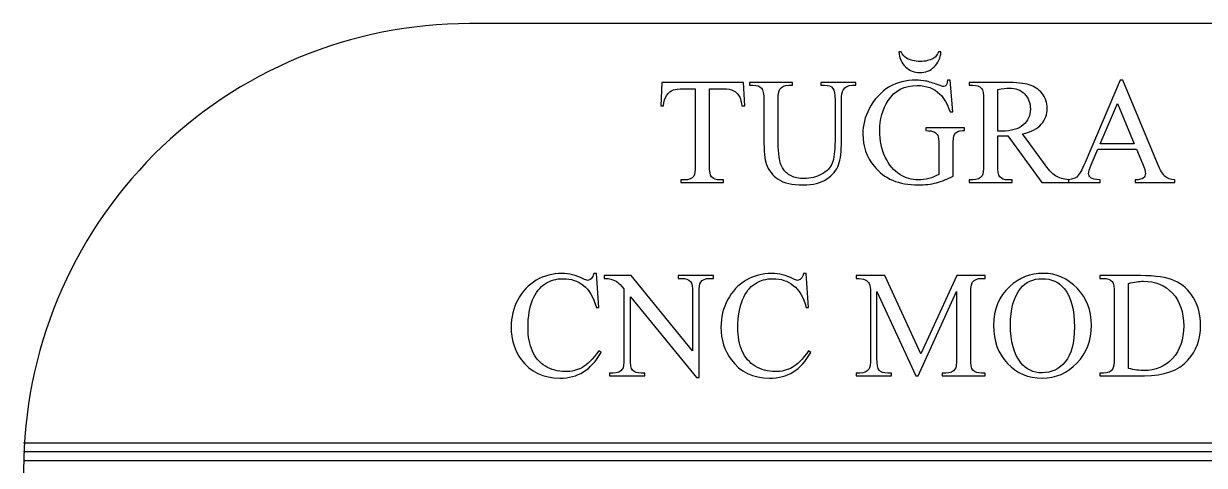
# Model space of a CAD drawing. Header units: millimetres. Extents: x 2553 to 3943, y 1218 to 3318.
# Drawn here: x 2553 to 3215, y 3071 to 3318 of the extents above; entities that cross this region are included whole.
import ezdxf

# ---------------------------------------------------------------- set-up
doc = ezdxf.new("R2010")
doc.units = ezdxf.units.MM
doc.layers.add('Katman 1', color=7, linetype='Continuous')

msp = doc.modelspace()

# ---------------------------------------------------------------- linework, layer by layer
for p, q in [((3943.43, 3083.25), (2553.43, 3083.25)), ((3943.43, 3078.25), (2553.43, 3078.25)), ((3943.43, 3073.25), (2553.43, 3073.25)), ((3943.43, 3073.25), (2553.43, 3073.25))]:
    msp.add_line(p, q)
msp.add_lwpolyline([(3943.43, 3068.25, 0.414214), (3693.43, 3318.25), (2803.43, 3318.25, 0.414214), (2553.43, 3068.25), (2553.43, 1218.25), (3943.43, 1218.25)], format="xyb", close=True)
at = {"layer": 'Katman 1', "color": 1}
for points, knots in [([(3043.99, 3302.4), (3043.99, 3302.4), (3045.26, 3302.4), (3045.26, 3302.4), (3046.16, 3300.72), (3047.22, 3299.53), (3048.4, 3298.84), (3050.38, 3297.66), (3052.88, 3297.06), (3055.88, 3297.06), (3058.89, 3297.06), (3061.36, 3297.64), (3063.32, 3298.8), (3064.73, 3299.6), (3065.7, 3300.8), (3066.26, 3302.4), (3066.26, 3302.4), (3067.61, 3302.4), (3067.61, 3302.4), (3067.36, 3298.97), (3066.1, 3296.19), (3063.83, 3294.03), (3061.56, 3291.87), (3058.89, 3290.8), (3055.8, 3290.8), (3052.74, 3290.8), (3050.08, 3291.87), (3047.83, 3294.01), (3045.57, 3296.15), (3044.28, 3298.94), (3043.99, 3302.4)], [0, 0, 0, 0, 0.1, 0.1, 0.1, 0.2, 0.2, 0.2, 0.3, 0.3, 0.3, 0.4, 0.4, 0.4, 0.5, 0.5, 0.5, 0.6, 0.6, 0.6, 0.7, 0.7, 0.7, 0.8, 0.8, 0.8, 0.9, 0.9, 0.9, 1, 1, 1, 1]), ([(2957.03, 3285.29), (2957.03, 3285.29), (2957.63, 3272.1), (2957.63, 3272.1), (2957.63, 3272.1), (2956.06, 3272.1), (2956.06, 3272.1), (2955.75, 3274.41), (2955.34, 3276.08), (2954.82, 3277.07), (2953.96, 3278.66), (2952.83, 3279.85), (2951.4, 3280.59), (2949.98, 3281.36), (2948.12, 3281.74), (2945.8, 3281.74), (2945.8, 3281.74), (2937.9, 3281.74), (2937.9, 3281.74), (2937.9, 3281.74), (2937.9, 3238.9), (2937.9, 3238.9), (2937.9, 3235.44), (2938.27, 3233.28), (2939.01, 3232.42), (2940.06, 3231.26), (2941.67, 3230.68), (2943.84, 3230.68), (2943.84, 3230.68), (2945.77, 3230.68), (2945.77, 3230.68), (2945.77, 3230.68), (2945.77, 3229.16), (2945.77, 3229.16), (2945.77, 3229.16), (2921.9, 3229.16), (2921.9, 3229.16), (2921.9, 3229.16), (2921.9, 3230.68), (2921.9, 3230.68), (2921.9, 3230.68), (2923.92, 3230.68), (2923.92, 3230.68), (2926.31, 3230.68), (2928.01, 3231.4), (2929.02, 3232.84), (2929.63, 3233.73), (2929.94, 3235.75), (2929.94, 3238.9), (2929.94, 3238.9), (2929.94, 3281.74), (2929.94, 3281.74), (2929.94, 3281.74), (2923.21, 3281.74), (2923.21, 3281.74), (2920.59, 3281.74), (2918.72, 3281.54), (2917.62, 3281.16), (2916.18, 3280.64), (2914.97, 3279.64), (2913.94, 3278.14), (2912.92, 3276.66), (2912.32, 3274.64), (2912.12, 3272.1), (2912.12, 3272.1), (2910.55, 3272.1), (2910.55, 3272.1), (2910.55, 3272.1), (2911.15, 3285.29), (2911.15, 3285.29), (2911.15, 3285.29), (2957.03, 3285.29), (2957.03, 3285.29)], [0, 0, 0, 0, 0.041667, 0.041667, 0.041667, 0.083333, 0.083333, 0.083333, 0.125, 0.125, 0.125, 0.166667, 0.166667, 0.166667, 0.208333, 0.208333, 0.208333, 0.25, 0.25, 0.25, 0.291667, 0.291667, 0.291667, 0.333333, 0.333333, 0.333333, 0.375, 0.375, 0.375, 0.416667, 0.416667, 0.416667, 0.458333, 0.458333, 0.458333, 0.5, 0.5, 0.5, 0.541667, 0.541667, 0.541667, 0.583333, 0.583333, 0.583333, 0.625, 0.625, 0.625, 0.666667, 0.666667, 0.666667, 0.708333, 0.708333, 0.708333, 0.75, 0.75, 0.75, 0.791667, 0.791667, 0.791667, 0.833333, 0.833333, 0.833333, 0.875, 0.875, 0.875, 0.916667, 0.916667, 0.916667, 0.958333, 0.958333, 0.958333, 1, 1, 1, 1]), ([(3000.2, 3283.77), (3000.2, 3283.77), (3000.2, 3285.29), (3000.2, 3285.29), (3000.2, 3285.29), (3019.93, 3285.29), (3019.93, 3285.29), (3019.93, 3285.29), (3019.93, 3283.77), (3019.93, 3283.77), (3019.93, 3283.77), (3017.83, 3283.77), (3017.83, 3283.77), (3015.62, 3283.77), (3013.93, 3282.85), (3012.75, 3281), (3012.17, 3280.14), (3011.88, 3278.17), (3011.88, 3275.05), (3011.88, 3275.05), (3011.88, 3252.3), (3011.88, 3252.3), (3011.88, 3246.67), (3011.33, 3242.31), (3010.22, 3239.21), (3009.1, 3236.1), (3006.9, 3233.44), (3003.64, 3231.22), (3000.38, 3229), (2995.95, 3227.89), (2990.34, 3227.89), (2984.23, 3227.89), (2979.58, 3228.95), (2976.42, 3231.08), (2973.25, 3233.2), (2971, 3236.06), (2969.69, 3239.64), (2968.8, 3242.1), (2968.37, 3246.7), (2968.37, 3253.46), (2968.37, 3253.46), (2968.37, 3275.39), (2968.37, 3275.39), (2968.37, 3278.83), (2967.89, 3281.09), (2966.94, 3282.16), (2965.99, 3283.23), (2964.46, 3283.77), (2962.34, 3283.77), (2962.34, 3283.77), (2960.24, 3283.77), (2960.24, 3283.77), (2960.24, 3283.77), (2960.24, 3285.29), (2960.24, 3285.29), (2960.24, 3285.29), (2984.45, 3285.29), (2984.45, 3285.29), (2984.45, 3285.29), (2984.45, 3283.77), (2984.45, 3283.77), (2984.45, 3283.77), (2982.31, 3283.77), (2982.31, 3283.77), (2979.99, 3283.77), (2978.34, 3283.04), (2977.35, 3281.58), (2976.66, 3280.59), (2976.32, 3278.52), (2976.32, 3275.39), (2976.32, 3275.39), (2976.32, 3250.93), (2976.32, 3250.93), (2976.32, 3248.76), (2976.52, 3246.26), (2976.92, 3243.44), (2977.33, 3240.63), (2978.05, 3238.44), (2979.09, 3236.86), (2980.15, 3235.3), (2981.66, 3234), (2983.62, 3232.97), (2985.6, 3231.95), (2988.01, 3231.45), (2990.87, 3231.45), (2994.54, 3231.45), (2997.83, 3232.25), (3000.72, 3233.84), (3003.62, 3235.44), (3005.59, 3237.5), (3006.65, 3239.98), (3007.71, 3242.48), (3008.24, 3246.71), (3008.24, 3252.67), (3008.24, 3252.67), (3008.24, 3275.39), (3008.24, 3275.39), (3008.24, 3278.89), (3007.86, 3281.07), (3007.09, 3281.95), (3006.01, 3283.16), (3004.42, 3283.77), (3002.3, 3283.77), (3002.3, 3283.77), (3000.2, 3283.77), (3000.2, 3283.77)], [0, 0, 0, 0, 0.028571, 0.028571, 0.028571, 0.057143, 0.057143, 0.057143, 0.085714, 0.085714, 0.085714, 0.114286, 0.114286, 0.114286, 0.142857, 0.142857, 0.142857, 0.171429, 0.171429, 0.171429, 0.2, 0.2, 0.2, 0.228571, 0.228571, 0.228571, 0.257143, 0.257143, 0.257143, 0.285714, 0.285714, 0.285714, 0.314286, 0.314286, 0.314286, 0.342857, 0.342857, 0.342857, 0.371429, 0.371429, 0.371429, 0.4, 0.4, 0.4, 0.428571, 0.428571, 0.428571, 0.457143, 0.457143, 0.457143, 0.485714, 0.485714, 0.485714, 0.514286, 0.514286, 0.514286, 0.542857, 0.542857, 0.542857, 0.571429, 0.571429, 0.571429, 0.6, 0.6, 0.6, 0.628571, 0.628571, 0.628571, 0.657143, 0.657143, 0.657143, 0.685714, 0.685714, 0.685714, 0.714286, 0.714286, 0.714286, 0.742857, 0.742857, 0.742857, 0.771429, 0.771429, 0.771429, 0.8, 0.8, 0.8, 0.828571, 0.828571, 0.828571, 0.857143, 0.857143, 0.857143, 0.885714, 0.885714, 0.885714, 0.914286, 0.914286, 0.914286, 0.942857, 0.942857, 0.942857, 0.971429, 0.971429, 0.971429, 1, 1, 1, 1]), ([(3072.77, 3286.56), (3072.77, 3286.56), (3074.21, 3268.87), (3074.21, 3268.87), (3074.21, 3268.87), (3072.69, 3268.87), (3072.69, 3268.87), (3071.24, 3273.26), (3069.35, 3276.56), (3067.05, 3278.79), (3063.72, 3281.99), (3059.44, 3283.6), (3054.22, 3283.6), (3047.11, 3283.6), (3041.69, 3280.78), (3037.98, 3275.12), (3034.87, 3270.36), (3033.32, 3264.68), (3033.32, 3258.09), (3033.32, 3252.74), (3034.35, 3247.87), (3036.42, 3243.45), (3038.48, 3239.05), (3041.19, 3235.82), (3044.54, 3233.76), (3047.88, 3231.71), (3051.33, 3230.68), (3054.85, 3230.68), (3056.91, 3230.68), (3058.92, 3230.95), (3060.85, 3231.47), (3062.77, 3232), (3064.63, 3232.77), (3066.42, 3233.8), (3066.42, 3233.8), (3066.42, 3250.07), (3066.42, 3250.07), (3066.42, 3252.89), (3066.21, 3254.74), (3065.79, 3255.6), (3065.35, 3256.48), (3064.69, 3257.14), (3063.8, 3257.59), (3062.9, 3258.06), (3061.32, 3258.28), (3059.06, 3258.28), (3059.06, 3258.28), (3059.06, 3259.81), (3059.06, 3259.81), (3059.06, 3259.81), (3080.73, 3259.81), (3080.73, 3259.81), (3080.73, 3259.81), (3080.73, 3258.28), (3080.73, 3258.28), (3080.73, 3258.28), (3079.7, 3258.28), (3079.7, 3258.28), (3077.56, 3258.28), (3076.09, 3257.57), (3075.29, 3256.13), (3074.74, 3255.11), (3074.47, 3253.09), (3074.47, 3250.07), (3074.47, 3250.07), (3074.47, 3232.87), (3074.47, 3232.87), (3071.31, 3231.15), (3068.17, 3229.89), (3065.1, 3229.09), (3062.01, 3228.28), (3058.58, 3227.89), (3054.81, 3227.89), (3043.99, 3227.89), (3035.77, 3231.36), (3030.16, 3238.32), (3025.94, 3243.52), (3023.84, 3249.55), (3023.84, 3256.35), (3023.84, 3261.29), (3025.02, 3266.03), (3027.39, 3270.55), (3030.2, 3275.92), (3034.05, 3280.07), (3038.95, 3282.97), (3043.06, 3285.36), (3047.9, 3286.56), (3053.5, 3286.56), (3055.53, 3286.56), (3057.38, 3286.39), (3059.04, 3286.07), (3060.71, 3285.73), (3063.07, 3285.01), (3066.13, 3283.88), (3067.67, 3283.3), (3068.71, 3283.01), (3069.23, 3283.01), (3069.75, 3283.01), (3070.19, 3283.25), (3070.57, 3283.73), (3070.94, 3284.21), (3071.17, 3285.15), (3071.25, 3286.56), (3071.25, 3286.56), (3072.77, 3286.56), (3072.77, 3286.56)], [0, 0, 0, 0, 0.028571, 0.028571, 0.028571, 0.057143, 0.057143, 0.057143, 0.085714, 0.085714, 0.085714, 0.114286, 0.114286, 0.114286, 0.142857, 0.142857, 0.142857, 0.171429, 0.171429, 0.171429, 0.2, 0.2, 0.2, 0.228571, 0.228571, 0.228571, 0.257143, 0.257143, 0.257143, 0.285714, 0.285714, 0.285714, 0.314286, 0.314286, 0.314286, 0.342857, 0.342857, 0.342857, 0.371429, 0.371429, 0.371429, 0.4, 0.4, 0.4, 0.428571, 0.428571, 0.428571, 0.457143, 0.457143, 0.457143, 0.485714, 0.485714, 0.485714, 0.514286, 0.514286, 0.514286, 0.542857, 0.542857, 0.542857, 0.571429, 0.571429, 0.571429, 0.6, 0.6, 0.6, 0.628571, 0.628571, 0.628571, 0.657143, 0.657143, 0.657143, 0.685714, 0.685714, 0.685714, 0.714286, 0.714286, 0.714286, 0.742857, 0.742857, 0.742857, 0.771429, 0.771429, 0.771429, 0.8, 0.8, 0.8, 0.828571, 0.828571, 0.828571, 0.857143, 0.857143, 0.857143, 0.885714, 0.885714, 0.885714, 0.914286, 0.914286, 0.914286, 0.942857, 0.942857, 0.942857, 0.971429, 0.971429, 0.971429, 1, 1, 1, 1]), ([(3139.28, 3229.16), (3139.28, 3229.16), (3124.25, 3229.16), (3124.25, 3229.16), (3124.25, 3229.16), (3105.19, 3255.41), (3105.19, 3255.41), (3103.82, 3255.35), (3102.7, 3255.32), (3101.84, 3255.32), (3101.49, 3255.32), (3101.11, 3255.34), (3100.71, 3255.35), (3100.31, 3255.36), (3099.9, 3255.38), (3099.46, 3255.41), (3099.46, 3255.41), (3099.46, 3239.07), (3099.46, 3239.07), (3099.46, 3235.54), (3099.84, 3233.35), (3100.62, 3232.5), (3101.66, 3231.29), (3103.23, 3230.68), (3105.32, 3230.68), (3105.32, 3230.68), (3107.5, 3230.68), (3107.5, 3230.68), (3107.5, 3230.68), (3107.5, 3229.16), (3107.5, 3229.16), (3107.5, 3229.16), (3083.46, 3229.16), (3083.46, 3229.16), (3083.46, 3229.16), (3083.46, 3230.68), (3083.46, 3230.68), (3083.46, 3230.68), (3085.56, 3230.68), (3085.56, 3230.68), (3087.93, 3230.68), (3089.62, 3231.46), (3090.64, 3233), (3091.22, 3233.84), (3091.5, 3235.88), (3091.5, 3239.07), (3091.5, 3239.07), (3091.5, 3275.39), (3091.5, 3275.39), (3091.5, 3278.92), (3091.12, 3281.1), (3090.34, 3281.95), (3089.27, 3283.16), (3087.68, 3283.77), (3085.56, 3283.77), (3085.56, 3283.77), (3083.46, 3283.77), (3083.46, 3283.77), (3083.46, 3283.77), (3083.46, 3285.29), (3083.46, 3285.29), (3083.46, 3285.29), (3103.89, 3285.29), (3103.89, 3285.29), (3109.86, 3285.29), (3114.25, 3284.86), (3117.07, 3284), (3119.91, 3283.12), (3122.3, 3281.51), (3124.27, 3279.18), (3126.24, 3276.86), (3127.23, 3274.08), (3127.23, 3270.84), (3127.23, 3267.39), (3126.1, 3264.4), (3123.86, 3261.86), (3121.6, 3259.32), (3118.13, 3257.52), (3113.4, 3256.46), (3113.4, 3256.46), (3125.01, 3240.39), (3125.01, 3240.39), (3127.67, 3236.69), (3129.94, 3234.23), (3131.84, 3233.01), (3133.73, 3231.78), (3136.22, 3231.02), (3139.28, 3230.68), (3139.28, 3230.68), (3139.28, 3229.16), (3139.28, 3229.16)], [0, 0, 0, 0, 0.033333, 0.033333, 0.033333, 0.066667, 0.066667, 0.066667, 0.1, 0.1, 0.1, 0.133333, 0.133333, 0.133333, 0.166667, 0.166667, 0.166667, 0.2, 0.2, 0.2, 0.233333, 0.233333, 0.233333, 0.266667, 0.266667, 0.266667, 0.3, 0.3, 0.3, 0.333333, 0.333333, 0.333333, 0.366667, 0.366667, 0.366667, 0.4, 0.4, 0.4, 0.433333, 0.433333, 0.433333, 0.466667, 0.466667, 0.466667, 0.5, 0.5, 0.5, 0.533333, 0.533333, 0.533333, 0.566667, 0.566667, 0.566667, 0.6, 0.6, 0.6, 0.633333, 0.633333, 0.633333, 0.666667, 0.666667, 0.666667, 0.7, 0.7, 0.7, 0.733333, 0.733333, 0.733333, 0.766667, 0.766667, 0.766667, 0.8, 0.8, 0.8, 0.833333, 0.833333, 0.833333, 0.866667, 0.866667, 0.866667, 0.9, 0.9, 0.9, 0.933333, 0.933333, 0.933333, 0.966667, 0.966667, 0.966667, 1, 1, 1, 1]), ([(3177.28, 3247.87), (3177.28, 3247.87), (3155.54, 3247.87), (3155.54, 3247.87), (3155.54, 3247.87), (3151.78, 3239.08), (3151.78, 3239.08), (3150.85, 3236.91), (3150.37, 3235.27), (3150.37, 3234.2), (3150.37, 3233.35), (3150.78, 3232.59), (3151.6, 3231.94), (3152.4, 3231.3), (3154.17, 3230.88), (3156.86, 3230.68), (3156.86, 3230.68), (3156.86, 3229.16), (3156.86, 3229.16), (3156.86, 3229.16), (3139.17, 3229.16), (3139.17, 3229.16), (3139.17, 3229.16), (3139.17, 3230.68), (3139.17, 3230.68), (3141.51, 3231.09), (3143.02, 3231.63), (3143.71, 3232.29), (3145.12, 3233.62), (3146.67, 3236.31), (3148.38, 3240.36), (3148.38, 3240.36), (3168.12, 3286.56), (3168.12, 3286.56), (3168.12, 3286.56), (3169.52, 3286.56), (3169.52, 3286.56), (3169.52, 3286.56), (3189.04, 3239.87), (3189.04, 3239.87), (3190.6, 3236.12), (3192.03, 3233.69), (3193.31, 3232.56), (3194.6, 3231.45), (3196.37, 3230.82), (3198.67, 3230.68), (3198.67, 3230.68), (3198.67, 3229.16), (3198.67, 3229.16), (3198.67, 3229.16), (3176.55, 3229.16), (3176.55, 3229.16), (3176.55, 3229.16), (3176.55, 3230.68), (3176.55, 3230.68), (3178.78, 3230.8), (3180.29, 3231.16), (3181.08, 3231.8), (3181.87, 3232.43), (3182.25, 3233.21), (3182.25, 3234.13), (3182.25, 3235.34), (3181.7, 3237.26), (3180.6, 3239.88), (3180.6, 3239.88), (3177.28, 3247.87), (3177.28, 3247.87)], [0, 0, 0, 0, 0.045455, 0.045455, 0.045455, 0.090909, 0.090909, 0.090909, 0.136364, 0.136364, 0.136364, 0.181818, 0.181818, 0.181818, 0.227273, 0.227273, 0.227273, 0.272727, 0.272727, 0.272727, 0.318182, 0.318182, 0.318182, 0.363636, 0.363636, 0.363636, 0.409091, 0.409091, 0.409091, 0.454545, 0.454545, 0.454545, 0.5, 0.5, 0.5, 0.545455, 0.545455, 0.545455, 0.590909, 0.590909, 0.590909, 0.636364, 0.636364, 0.636364, 0.681818, 0.681818, 0.681818, 0.727273, 0.727273, 0.727273, 0.772727, 0.772727, 0.772727, 0.818182, 0.818182, 0.818182, 0.863636, 0.863636, 0.863636, 0.909091, 0.909091, 0.909091, 0.954545, 0.954545, 0.954545, 1, 1, 1, 1]), ([(3099.46, 3258.03), (3099.98, 3258.03), (3100.43, 3258.03), (3100.81, 3258.02), (3101.19, 3258), (3101.51, 3257.99), (3101.74, 3257.99), (3107.04, 3257.99), (3111.03, 3259.15), (3113.71, 3261.46), (3116.41, 3263.79), (3117.75, 3266.74), (3117.75, 3270.32), (3117.75, 3273.82), (3116.66, 3276.67), (3114.5, 3278.87), (3112.33, 3281.06), (3109.45, 3282.16), (3105.88, 3282.16), (3104.3, 3282.16), (3102.15, 3281.91), (3099.46, 3281.4), (3099.46, 3281.4), (3099.46, 3258.03), (3099.46, 3258.03)], [0, 0, 0, 0, 0.125, 0.125, 0.125, 0.25, 0.25, 0.25, 0.375, 0.375, 0.375, 0.5, 0.5, 0.5, 0.625, 0.625, 0.625, 0.75, 0.75, 0.75, 0.875, 0.875, 0.875, 1, 1, 1, 1]), ([(3176.01, 3250.92), (3176.01, 3250.92), (3166.56, 3273.57), (3166.56, 3273.57), (3166.56, 3273.57), (3156.85, 3250.92), (3156.85, 3250.92), (3156.85, 3250.92), (3176.01, 3250.92), (3176.01, 3250.92)], [0, 0, 0, 0, 0.333333, 0.333333, 0.333333, 0.666667, 0.666667, 0.666667, 1, 1, 1, 1]), ([(2874.53, 3178.31), (2874.53, 3178.31), (2875.8, 3159.26), (2875.8, 3159.26), (2875.8, 3159.26), (2874.53, 3159.26), (2874.53, 3159.26), (2872.82, 3164.96), (2870.39, 3169.08), (2867.23, 3171.58), (2864.07, 3174.09), (2860.29, 3175.35), (2855.86, 3175.35), (2852.16, 3175.35), (2848.8, 3174.4), (2845.81, 3172.51), (2842.82, 3170.62), (2840.46, 3167.62), (2838.74, 3163.47), (2837.04, 3159.33), (2836.17, 3154.18), (2836.17, 3148.03), (2836.17, 3142.95), (2836.98, 3138.55), (2838.6, 3134.82), (2840.22, 3131.1), (2842.67, 3128.25), (2845.91, 3126.26), (2849.17, 3124.27), (2852.88, 3123.28), (2857.05, 3123.28), (2860.67, 3123.28), (2863.88, 3124.05), (2866.64, 3125.61), (2869.42, 3127.16), (2872.47, 3130.25), (2875.78, 3134.88), (2875.78, 3134.88), (2877.07, 3134.03), (2877.07, 3134.03), (2874.26, 3129.05), (2870.99, 3125.41), (2867.25, 3123.09), (2863.51, 3120.79), (2859.06, 3119.64), (2853.93, 3119.64), (2844.66, 3119.64), (2837.47, 3123.08), (2832.39, 3129.98), (2828.6, 3135.12), (2826.69, 3141.16), (2826.69, 3148.1), (2826.69, 3153.7), (2827.95, 3158.85), (2830.45, 3163.54), (2832.94, 3168.24), (2836.39, 3171.86), (2840.76, 3174.45), (2845.15, 3177.03), (2849.93, 3178.31), (2855.13, 3178.31), (2859.16, 3178.31), (2863.14, 3177.32), (2867.08, 3175.33), (2868.22, 3174.73), (2869.05, 3174.42), (2869.55, 3174.42), (2870.28, 3174.42), (2870.93, 3174.69), (2871.48, 3175.21), (2872.2, 3175.96), (2872.71, 3176.99), (2873.01, 3178.31), (2873.01, 3178.31), (2874.53, 3178.31), (2874.53, 3178.31)], [0, 0, 0, 0, 0.04, 0.04, 0.04, 0.08, 0.08, 0.08, 0.12, 0.12, 0.12, 0.16, 0.16, 0.16, 0.2, 0.2, 0.2, 0.24, 0.24, 0.24, 0.28, 0.28, 0.28, 0.32, 0.32, 0.32, 0.36, 0.36, 0.36, 0.4, 0.4, 0.4, 0.44, 0.44, 0.44, 0.48, 0.48, 0.48, 0.52, 0.52, 0.52, 0.56, 0.56, 0.56, 0.6, 0.6, 0.6, 0.64, 0.64, 0.64, 0.68, 0.68, 0.68, 0.72, 0.72, 0.72, 0.76, 0.76, 0.76, 0.8, 0.8, 0.8, 0.84, 0.84, 0.84, 0.88, 0.88, 0.88, 0.92, 0.92, 0.92, 0.96, 0.96, 0.96, 1, 1, 1, 1]), ([(2878.9, 3177.04), (2878.9, 3177.04), (2893.99, 3177.04), (2893.99, 3177.04), (2893.99, 3177.04), (2928.38, 3134.89), (2928.38, 3134.89), (2928.38, 3134.89), (2928.38, 3167.31), (2928.38, 3167.31), (2928.38, 3170.76), (2927.98, 3172.92), (2927.21, 3173.78), (2926.18, 3174.94), (2924.54, 3175.52), (2922.31, 3175.52), (2922.31, 3175.52), (2920.33, 3175.52), (2920.33, 3175.52), (2920.33, 3175.52), (2920.33, 3177.04), (2920.33, 3177.04), (2920.33, 3177.04), (2940.06, 3177.04), (2940.06, 3177.04), (2940.06, 3177.04), (2940.06, 3175.52), (2940.06, 3175.52), (2940.06, 3175.52), (2938.06, 3175.52), (2938.06, 3175.52), (2935.64, 3175.52), (2933.95, 3174.8), (2932.94, 3173.36), (2932.33, 3172.47), (2932.02, 3170.45), (2932.02, 3167.31), (2932.02, 3167.31), (2932.02, 3120), (2932.02, 3120), (2932.02, 3120), (2930.52, 3120), (2930.52, 3120), (2930.52, 3120), (2893.58, 3165.22), (2893.58, 3165.22), (2893.58, 3165.22), (2893.58, 3130.64), (2893.58, 3130.64), (2893.58, 3127.19), (2893.96, 3125.03), (2894.71, 3124.17), (2895.77, 3123.01), (2897.4, 3122.43), (2899.62, 3122.43), (2899.62, 3122.43), (2901.62, 3122.43), (2901.62, 3122.43), (2901.62, 3122.43), (2901.62, 3120.91), (2901.62, 3120.91), (2901.62, 3120.91), (2881.9, 3120.91), (2881.9, 3120.91), (2881.9, 3120.91), (2881.9, 3122.43), (2881.9, 3122.43), (2881.9, 3122.43), (2883.87, 3122.43), (2883.87, 3122.43), (2886.3, 3122.43), (2888.01, 3123.15), (2889.02, 3124.59), (2889.63, 3125.48), (2889.94, 3127.5), (2889.94, 3130.64), (2889.94, 3130.64), (2889.94, 3169.68), (2889.94, 3169.68), (2888.32, 3171.58), (2887.07, 3172.84), (2886.24, 3173.44), (2885.39, 3174.05), (2884.17, 3174.61), (2882.54, 3175.15), (2881.74, 3175.39), (2880.53, 3175.52), (2878.9, 3175.52), (2878.9, 3175.52), (2878.9, 3177.04), (2878.9, 3177.04)], [0, 0, 0, 0, 0.033333, 0.033333, 0.033333, 0.066667, 0.066667, 0.066667, 0.1, 0.1, 0.1, 0.133333, 0.133333, 0.133333, 0.166667, 0.166667, 0.166667, 0.2, 0.2, 0.2, 0.233333, 0.233333, 0.233333, 0.266667, 0.266667, 0.266667, 0.3, 0.3, 0.3, 0.333333, 0.333333, 0.333333, 0.366667, 0.366667, 0.366667, 0.4, 0.4, 0.4, 0.433333, 0.433333, 0.433333, 0.466667, 0.466667, 0.466667, 0.5, 0.5, 0.5, 0.533333, 0.533333, 0.533333, 0.566667, 0.566667, 0.566667, 0.6, 0.6, 0.6, 0.633333, 0.633333, 0.633333, 0.666667, 0.666667, 0.666667, 0.7, 0.7, 0.7, 0.733333, 0.733333, 0.733333, 0.766667, 0.766667, 0.766667, 0.8, 0.8, 0.8, 0.833333, 0.833333, 0.833333, 0.866667, 0.866667, 0.866667, 0.9, 0.9, 0.9, 0.933333, 0.933333, 0.933333, 0.966667, 0.966667, 0.966667, 1, 1, 1, 1]), ([(2992.15, 3178.31), (2992.15, 3178.31), (2993.42, 3159.26), (2993.42, 3159.26), (2993.42, 3159.26), (2992.15, 3159.26), (2992.15, 3159.26), (2990.44, 3164.96), (2988.01, 3169.08), (2984.85, 3171.58), (2981.69, 3174.09), (2977.91, 3175.35), (2973.48, 3175.35), (2969.78, 3175.35), (2966.42, 3174.4), (2963.43, 3172.51), (2960.44, 3170.62), (2958.08, 3167.62), (2956.36, 3163.47), (2954.65, 3159.33), (2953.79, 3154.18), (2953.79, 3148.03), (2953.79, 3142.95), (2954.6, 3138.55), (2956.22, 3134.82), (2957.84, 3131.1), (2960.28, 3128.25), (2963.53, 3126.26), (2966.79, 3124.27), (2970.5, 3123.28), (2974.66, 3123.28), (2978.29, 3123.28), (2981.49, 3124.05), (2984.26, 3125.61), (2987.04, 3127.16), (2990.09, 3130.25), (2993.4, 3134.88), (2993.4, 3134.88), (2994.69, 3134.03), (2994.69, 3134.03), (2991.88, 3129.05), (2988.6, 3125.41), (2984.86, 3123.09), (2981.13, 3120.79), (2976.68, 3119.64), (2971.54, 3119.64), (2962.27, 3119.64), (2955.09, 3123.08), (2950.01, 3129.98), (2946.21, 3135.12), (2944.31, 3141.16), (2944.31, 3148.1), (2944.31, 3153.7), (2945.57, 3158.85), (2948.06, 3163.54), (2950.56, 3168.24), (2954, 3171.86), (2958.38, 3174.45), (2962.77, 3177.03), (2967.55, 3178.31), (2972.74, 3178.31), (2976.78, 3178.31), (2980.76, 3177.32), (2984.7, 3175.33), (2985.84, 3174.73), (2986.67, 3174.42), (2987.16, 3174.42), (2987.9, 3174.42), (2988.55, 3174.69), (2989.1, 3175.21), (2989.82, 3175.96), (2990.33, 3176.99), (2990.62, 3178.31), (2990.62, 3178.31), (2992.15, 3178.31), (2992.15, 3178.31)], [0, 0, 0, 0, 0.04, 0.04, 0.04, 0.08, 0.08, 0.08, 0.12, 0.12, 0.12, 0.16, 0.16, 0.16, 0.2, 0.2, 0.2, 0.24, 0.24, 0.24, 0.28, 0.28, 0.28, 0.32, 0.32, 0.32, 0.36, 0.36, 0.36, 0.4, 0.4, 0.4, 0.44, 0.44, 0.44, 0.48, 0.48, 0.48, 0.52, 0.52, 0.52, 0.56, 0.56, 0.56, 0.6, 0.6, 0.6, 0.64, 0.64, 0.64, 0.68, 0.68, 0.68, 0.72, 0.72, 0.72, 0.76, 0.76, 0.76, 0.8, 0.8, 0.8, 0.84, 0.84, 0.84, 0.88, 0.88, 0.88, 0.92, 0.92, 0.92, 0.96, 0.96, 0.96, 1, 1, 1, 1]), ([(3053.45, 3120.91), (3053.45, 3120.91), (3031.77, 3168.14), (3031.77, 3168.14), (3031.77, 3168.14), (3031.77, 3130.64), (3031.77, 3130.64), (3031.77, 3127.19), (3032.15, 3125.03), (3032.9, 3124.17), (3033.93, 3123.01), (3035.57, 3122.43), (3037.81, 3122.43), (3037.81, 3122.43), (3039.81, 3122.43), (3039.81, 3122.43), (3039.81, 3122.43), (3039.81, 3120.91), (3039.81, 3120.91), (3039.81, 3120.91), (3020.09, 3120.91), (3020.09, 3120.91), (3020.09, 3120.91), (3020.09, 3122.43), (3020.09, 3122.43), (3020.09, 3122.43), (3022.1, 3122.43), (3022.1, 3122.43), (3024.5, 3122.43), (3026.2, 3123.15), (3027.21, 3124.59), (3027.82, 3125.48), (3028.13, 3127.5), (3028.13, 3130.64), (3028.13, 3130.64), (3028.13, 3167.31), (3028.13, 3167.31), (3028.13, 3169.79), (3027.85, 3171.59), (3027.3, 3172.7), (3026.9, 3173.5), (3026.18, 3174.16), (3025.14, 3174.71), (3024.08, 3175.25), (3022.4, 3175.52), (3020.09, 3175.52), (3020.09, 3175.52), (3020.09, 3177.04), (3020.09, 3177.04), (3020.09, 3177.04), (3036.17, 3177.04), (3036.17, 3177.04), (3036.17, 3177.04), (3056.41, 3133.16), (3056.41, 3133.16), (3056.41, 3133.16), (3076.46, 3177.04), (3076.46, 3177.04), (3076.46, 3177.04), (3092.39, 3177.04), (3092.39, 3177.04), (3092.39, 3177.04), (3092.39, 3175.52), (3092.39, 3175.52), (3092.39, 3175.52), (3090.43, 3175.52), (3090.43, 3175.52), (3087.99, 3175.52), (3086.28, 3174.8), (3085.27, 3173.36), (3084.66, 3172.47), (3084.35, 3170.45), (3084.35, 3167.31), (3084.35, 3167.31), (3084.35, 3130.64), (3084.35, 3130.64), (3084.35, 3127.19), (3084.74, 3125.03), (3085.52, 3124.17), (3086.55, 3123.01), (3088.19, 3122.43), (3090.43, 3122.43), (3090.43, 3122.43), (3092.39, 3122.43), (3092.39, 3122.43), (3092.39, 3122.43), (3092.39, 3120.91), (3092.39, 3120.91), (3092.39, 3120.91), (3068.35, 3120.91), (3068.35, 3120.91), (3068.35, 3120.91), (3068.35, 3122.43), (3068.35, 3122.43), (3068.35, 3122.43), (3070.36, 3122.43), (3070.36, 3122.43), (3072.79, 3122.43), (3074.49, 3123.15), (3075.47, 3124.59), (3076.08, 3125.48), (3076.39, 3127.5), (3076.39, 3130.64), (3076.39, 3130.64), (3076.39, 3168.14), (3076.39, 3168.14), (3076.39, 3168.14), (3054.8, 3120.91), (3054.8, 3120.91), (3054.8, 3120.91), (3053.45, 3120.91), (3053.45, 3120.91)], [0, 0, 0, 0, 0.027027, 0.027027, 0.027027, 0.054054, 0.054054, 0.054054, 0.081081, 0.081081, 0.081081, 0.108108, 0.108108, 0.108108, 0.135135, 0.135135, 0.135135, 0.162162, 0.162162, 0.162162, 0.189189, 0.189189, 0.189189, 0.216216, 0.216216, 0.216216, 0.243243, 0.243243, 0.243243, 0.27027, 0.27027, 0.27027, 0.297297, 0.297297, 0.297297, 0.324324, 0.324324, 0.324324, 0.351351, 0.351351, 0.351351, 0.378378, 0.378378, 0.378378, 0.405405, 0.405405, 0.405405, 0.432432, 0.432432, 0.432432, 0.459459, 0.459459, 0.459459, 0.486486, 0.486486, 0.486486, 0.513514, 0.513514, 0.513514, 0.540541, 0.540541, 0.540541, 0.567568, 0.567568, 0.567568, 0.594595, 0.594595, 0.594595, 0.621622, 0.621622, 0.621622, 0.648649, 0.648649, 0.648649, 0.675676, 0.675676, 0.675676, 0.702703, 0.702703, 0.702703, 0.72973, 0.72973, 0.72973, 0.756757, 0.756757, 0.756757, 0.783784, 0.783784, 0.783784, 0.810811, 0.810811, 0.810811, 0.837838, 0.837838, 0.837838, 0.864865, 0.864865, 0.864865, 0.891892, 0.891892, 0.891892, 0.918919, 0.918919, 0.918919, 0.945946, 0.945946, 0.945946, 0.972973, 0.972973, 0.972973, 1, 1, 1, 1]), ([(3125.03, 3178.31), (3132.3, 3178.31), (3138.61, 3175.55), (3143.93, 3170.01), (3149.26, 3164.48), (3151.93, 3157.58), (3151.93, 3149.3), (3151.93, 3140.78), (3149.25, 3133.71), (3143.87, 3128.08), (3138.51, 3122.45), (3132, 3119.64), (3124.37, 3119.64), (3116.66, 3119.64), (3110.19, 3122.39), (3104.94, 3127.88), (3099.69, 3133.37), (3097.06, 3140.47), (3097.06, 3149.19), (3097.06, 3158.09), (3100.1, 3165.36), (3106.15, 3170.99), (3111.41, 3175.87), (3117.71, 3178.31), (3125.03, 3178.31)], [0, 0, 0, 0, 0.125, 0.125, 0.125, 0.25, 0.25, 0.25, 0.375, 0.375, 0.375, 0.5, 0.5, 0.5, 0.625, 0.625, 0.625, 0.75, 0.75, 0.75, 0.875, 0.875, 0.875, 1, 1, 1, 1]), ([(3156.68, 3120.91), (3156.68, 3120.91), (3156.68, 3122.43), (3156.68, 3122.43), (3156.68, 3122.43), (3158.79, 3122.43), (3158.79, 3122.43), (3161.16, 3122.43), (3162.84, 3123.19), (3163.82, 3124.7), (3164.43, 3125.61), (3164.73, 3127.65), (3164.73, 3130.81), (3164.73, 3130.81), (3164.73, 3167.14), (3164.73, 3167.14), (3164.73, 3170.64), (3164.35, 3172.82), (3163.57, 3173.7), (3162.5, 3174.91), (3160.9, 3175.52), (3158.79, 3175.52), (3158.79, 3175.52), (3156.68, 3175.52), (3156.68, 3175.52), (3156.68, 3175.52), (3156.68, 3177.04), (3156.68, 3177.04), (3156.68, 3177.04), (3179.5, 3177.04), (3179.5, 3177.04), (3187.88, 3177.04), (3194.26, 3176.1), (3198.62, 3174.19), (3203, 3172.29), (3206.51, 3169.11), (3209.16, 3164.67), (3211.83, 3160.22), (3213.16, 3155.08), (3213.16, 3149.27), (3213.16, 3141.45), (3210.79, 3134.93), (3206.04, 3129.68), (3200.72, 3123.83), (3192.62, 3120.91), (3181.73, 3120.91), (3181.73, 3120.91), (3156.68, 3120.91), (3156.68, 3120.91)], [0, 0, 0, 0, 0.0625, 0.0625, 0.0625, 0.125, 0.125, 0.125, 0.1875, 0.1875, 0.1875, 0.25, 0.25, 0.25, 0.3125, 0.3125, 0.3125, 0.375, 0.375, 0.375, 0.4375, 0.4375, 0.4375, 0.5, 0.5, 0.5, 0.5625, 0.5625, 0.5625, 0.625, 0.625, 0.625, 0.6875, 0.6875, 0.6875, 0.75, 0.75, 0.75, 0.8125, 0.8125, 0.8125, 0.875, 0.875, 0.875, 0.9375, 0.9375, 0.9375, 1, 1, 1, 1]), ([(3124.24, 3175.35), (3119.25, 3175.35), (3115.22, 3173.49), (3112.2, 3169.76), (3108.44, 3165.12), (3106.55, 3158.33), (3106.55, 3149.38), (3106.55, 3140.23), (3108.49, 3133.17), (3112.4, 3128.23), (3115.41, 3124.48), (3119.36, 3122.6), (3124.28, 3122.6), (3129.55, 3122.6), (3133.88, 3124.66), (3137.31, 3128.77), (3140.74, 3132.89), (3142.44, 3139.36), (3142.44, 3148.23), (3142.44, 3157.84), (3140.55, 3165), (3136.79, 3169.72), (3133.77, 3173.47), (3129.59, 3175.35), (3124.24, 3175.35)], [0, 0, 0, 0, 0.125, 0.125, 0.125, 0.25, 0.25, 0.25, 0.375, 0.375, 0.375, 0.5, 0.5, 0.5, 0.625, 0.625, 0.625, 0.75, 0.75, 0.75, 0.875, 0.875, 0.875, 1, 1, 1, 1]), ([(3172.68, 3125.03), (3176.18, 3124.25), (3179.11, 3123.87), (3181.48, 3123.87), (3187.85, 3123.87), (3193.15, 3126.11), (3197.37, 3130.62), (3201.57, 3135.1), (3203.67, 3141.2), (3203.67, 3148.89), (3203.67, 3156.64), (3201.57, 3162.75), (3197.37, 3167.21), (3193.15, 3171.68), (3187.74, 3173.91), (3181.14, 3173.91), (3178.67, 3173.91), (3175.85, 3173.51), (3172.68, 3172.71), (3172.68, 3172.71), (3172.68, 3125.03), (3172.68, 3125.03)], [0, 0, 0, 0, 0.142857, 0.142857, 0.142857, 0.285714, 0.285714, 0.285714, 0.428571, 0.428571, 0.428571, 0.571429, 0.571429, 0.571429, 0.714286, 0.714286, 0.714286, 0.857143, 0.857143, 0.857143, 1, 1, 1, 1])]:
    msp.add_open_spline(points, degree=3, knots=knots, dxfattribs=at)

doc.saveas('drawing.dxf')
